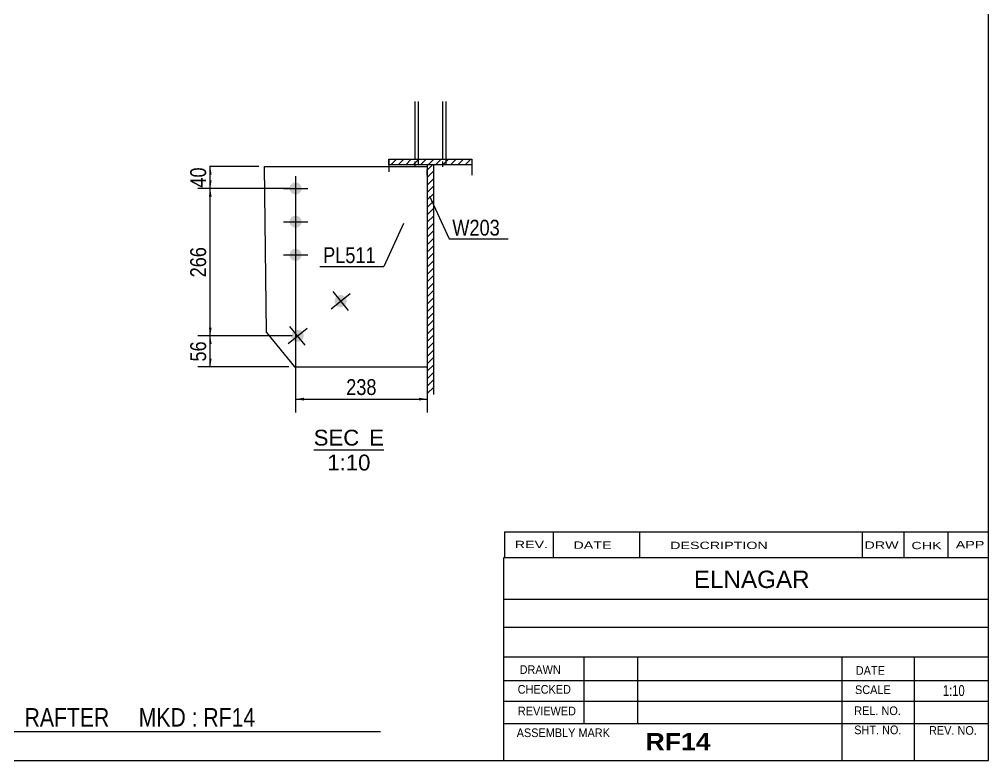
# Model space of a CAD drawing. Header units: millimetres. Extents: x -17 to 386, y -198 to 79.
# Drawn here: x 210.5 to 385.7, y -198.3 to -64.2 of the extents above; entities that cross this region are included whole.
import ezdxf

# ---------------------------------------------------------------- set-up
doc = ezdxf.new("R2010")
doc.units = ezdxf.units.MM
doc.linetypes.add('DXK_LINE_DOT1', pattern=[1.8814, 0.9407, -0.9407])
doc.styles.add('Arial', font='ARIAL.TTF', dxfattribs={"height": 0.2})
doc.styles.add('Arial Bold', font='ARIALBD.TTF', dxfattribs={"height": 0.2})
doc.styles.add('Arial Narrow', font='ARIALN.TTF', dxfattribs={"height": 0.2})

# ---------------------------------------------------------------- blocks, each defined once
blk = doc.blocks.new('Unknown-627304215-1201')
at = {"color": 5, "linetype": 'Continuous'}
for p, q in [((385.69, -198.29), (385.69, 78.71)), ((-14.31, -198.29), (385.69, -198.29))]:
    blk.add_line(p, q, dxfattribs=at)
blk = doc.blocks.new('Unknown-627304215-13 - 7948')
at = {"color": 1, "linetype": 'Continuous'}
blk.add_line((263.72, -142.07), (276.41, -142.07), dxfattribs=at)
at = {"color": 0, "linetype": 'Continuous'}
for points in [[(271.94, -141.32), (271.94, -138.32), (263.72, -138.32), (263.72, -141.32)], [(276.41, -141.32), (276.41, -138.32), (273.74, -138.32), (273.74, -141.32)], [(273.96, -145.82), (273.96, -142.82), (266.18, -142.82), (266.18, -145.82)]]:
    blk.add_wipeout(points, dxfattribs=at)
at = {"color": 136, "linetype": 'Continuous', "style": 'Arial'}
for s, height, p in [('SEC', 2.865, (263.72, -141.32)), ('E', 2.87, (273.74, -141.32)), ('1:10', 2.865, (266.18, -145.82))]:
    blk.add_text(s, height=height, dxfattribs=at).set_placement(p)
blk = doc.blocks.new('Part-627304215-10112 - 7948')
at = {"color": 2, "linetype": 'Continuous'}
for p, q in [((287.07, -89.53), (287.07, -79.07)), ((287.57, -79.07), (287.57, -89.53))]:
    blk.add_line(p, q, dxfattribs=at)
at = {"color": 7, "linetype": 'DXK_LINE_DOT1'}
for p, q in [((287.07, -89.54), (287.07, -89.53)), ((287.07, -90.9), (287.07, -89.54)), ((287.07, -89.54), (287.57, -89.54)), ((287.57, -89.53), (287.57, -90.9))]:
    blk.add_line(p, q, dxfattribs=at)
blk = doc.blocks.new('Bolt-627304215-10172 - 7948')
at = {"linetype": 'Continuous'}
for points in [[(267.9, -114.33, -1), (269.28, -116.04, -1)], [(260.13, -120.62, -1), (261.51, -122.33, -1)]]:
    blk.add_hatch(color=3, dxfattribs=at).paths.add_polyline_path(points)
at = {"color": 3, "linetype": 'Continuous'}
for p, q in [((266.88, -116.57), (270.3, -113.8)), ((269.98, -116.9), (267.21, -113.48)), ((259.11, -122.86), (262.53, -120.09)), ((262.2, -123.19), (259.43, -119.76))]:
    blk.add_line(p, q, dxfattribs=at)
blk = doc.blocks.new('Part-627304215-10132 - 7948')
at = {"color": 2, "linetype": 'Continuous'}
for p, q in [((282.07, -89.53), (282.07, -79.07)), ((282.57, -79.07), (282.57, -89.53))]:
    blk.add_line(p, q, dxfattribs=at)
at = {"color": 7, "linetype": 'DXK_LINE_DOT1'}
for p, q in [((282.07, -89.54), (282.07, -89.53)), ((282.07, -90.9), (282.07, -89.54)), ((282.07, -89.54), (282.57, -89.54)), ((282.57, -89.53), (282.57, -90.9))]:
    blk.add_line(p, q, dxfattribs=at)
blk = doc.blocks.new('Part-627304215-10060 - 7948')
at = {"linetype": 'Continuous'}
h = blk.add_hatch(dxfattribs=at)
h.set_pattern_fill('', scale=0.3, style=0, pattern_type=0)
h.set_pattern_definition([(45, (277.3178, -89.5315), (-0.67352, 0.67352), [])])
h.paths.add_polyline_path([(292.32, -89.53), (277.32, -89.53), (277.32, -90.55), (292.32, -90.55)])
at = {"color": 7, "linetype": 'DXK_LINE_DOT1'}
for p, q in [((277.32, -89.53), (277.32, -90.55)), ((277.32, -90.86), (277.32, -92.42)), ((292.32, -89.53), (292.32, -90.55))]:
    blk.add_line(p, q, dxfattribs=at)
at = {"color": 2, "linetype": 'Continuous'}
for p, q in [((277.32, -89.53), (292.32, -89.53)), ((277.32, -90.55), (277.32, -89.53)), ((277.32, -90.55), (277.32, -90.86)), ((292.32, -90.55), (277.32, -90.55)), ((292.32, -89.53), (292.32, -90.55)), ((292.32, -90.55), (292.32, -92.42))]:
    blk.add_line(p, q, dxfattribs=at)
blk = doc.blocks.new('Part-627304215-10066 - 7948')
at = {"linetype": 'Continuous'}
h = blk.add_hatch(dxfattribs=at)
h.set_pattern_fill('', scale=0.3, style=0, pattern_type=0)
h.set_pattern_definition([(45, (285.4178, -132.0798), (-0.67352, 0.67352), [])])
h.paths.add_polyline_path([(284.22, -132.08), (285.42, -132.08), (285.42, -90.55), (284.22, -90.55)])
at = {"color": 7, "linetype": 'DXK_LINE_DOT1'}
for p, q in [((284.22, -92.42), (284.22, -90.55)), ((285.42, -92.42), (285.42, -90.55))]:
    blk.add_line(p, q, dxfattribs=at)
at = {"color": 2, "linetype": 'Continuous'}
for p, q in [((285.42, -90.55), (284.22, -90.55)), ((284.22, -90.55), (284.22, -132.08)), ((285.42, -132.08), (285.42, -90.55))]:
    blk.add_line(p, q, dxfattribs=at)
blk = doc.blocks.new('Bolt-627304215-10173 - 7948')
at = {"linetype": 'Continuous'}
for points in [[(260.44, -93.73, -1), (260.44, -95.93, -1)], [(260.44, -99.73, -1), (260.44, -101.93, -1)], [(260.44, -105.73, -1), (260.44, -107.93, -1)]]:
    blk.add_hatch(color=3, dxfattribs=at).paths.add_polyline_path(points)
at = {"color": 3, "linetype": 'Continuous'}
for p, q in [((260.44, -92.63), (260.44, -97.03)), ((258.24, -94.83), (262.64, -94.83)), ((260.44, -98.63), (260.44, -103.03)), ((258.24, -100.83), (262.64, -100.83)), ((260.44, -104.63), (260.44, -109.03)), ((258.24, -106.83), (262.64, -106.83))]:
    blk.add_line(p, q, dxfattribs=at)
blk = doc.blocks.new('Part-627304215-10133 - 7948')
at = {"color": 2, "linetype": 'Continuous'}
for p, q in [((255.19, -120.88), (254.81, -90.86)), ((254.81, -90.86), (284.22, -90.86)), ((284.22, -90.86), (284.22, -127.1)), ((255.19, -120.88), (260.22, -127.1)), ((260.22, -127.1), (284.22, -127.1))]:
    blk.add_line(p, q, dxfattribs=at)
blk = doc.blocks.new('StraightDimension-627304215-11316 - 7948')
at = {"linetype": 'Continuous'}
for points in [[(261.94, -133.17), (260.44, -132.92), (261.94, -132.67)], [(282.72, -132.67), (284.22, -132.92), (282.72, -133.17)]]:
    blk.add_hatch(color=7, dxfattribs=at).paths.add_polyline_path(points)
at = {"color": 7, "linetype": 'Continuous'}
for p, q in [((260.44, -95.83), (260.44, -135.32)), ((284.22, -95.83), (284.22, -135.32)), ((260.44, -132.92), (284.22, -132.92))]:
    blk.add_line(p, q, dxfattribs=at)
at = {"color": 0}
blk.add_wipeout([(275.67, -132.77), (275.67, -128.57), (268.99, -128.57), (268.99, -132.77)], dxfattribs=at)
at = {"color": 3, "style": 'Arial Narrow'}
blk.add_text('238', height=2.863, dxfattribs=at).set_placement((269.59, -132.17))
blk = doc.blocks.new('StraightDimension-627304215-11326 - 7948')
at = {"linetype": 'Continuous'}
for points in [[(244.77, -92.36), (245.02, -90.86), (245.27, -92.36)], [(245.27, -93.33), (245.02, -94.83), (244.77, -93.33)]]:
    blk.add_hatch(color=7, dxfattribs=at).paths.add_polyline_path(points)
at = {"color": 7, "linetype": 'Continuous'}
for p, q in [((253.81, -90.86), (242.77, -90.86)), ((245.02, -94.83), (245.02, -90.86)), ((259.44, -94.83), (242.77, -94.83))]:
    blk.add_line(p, q, dxfattribs=at)
at = {"color": 0}
blk.add_wipeout([(244.87, -90.42), (240.67, -90.42), (240.67, -95.27), (244.87, -95.27)], dxfattribs=at)
at = {"color": 3, "style": 'Arial Narrow'}
blk.add_text('40', height=2.863, rotation=90.0002, dxfattribs=at).set_placement((244.27, -94.67))
blk = doc.blocks.new('StraightDimension-627304215-11327 - 7948')
at = {"linetype": 'Continuous'}
for points in [[(244.77, -96.33), (245.02, -94.83), (245.27, -96.33)], [(245.27, -119.97), (245.02, -121.47), (244.77, -119.97)]]:
    blk.add_hatch(color=7, dxfattribs=at).paths.add_polyline_path(points)
at = {"color": 7, "linetype": 'Continuous'}
for p, q in [((259.44, -94.83), (242.77, -94.83)), ((245.02, -121.47), (245.02, -94.83)), ((259.82, -121.47), (242.77, -121.47))]:
    blk.add_line(p, q, dxfattribs=at)
at = {"color": 0}
blk.add_wipeout([(244.87, -104.81), (240.67, -104.81), (240.67, -111.5), (244.87, -111.5)], dxfattribs=at)
at = {"color": 3, "style": 'Arial Narrow'}
blk.add_text('266', height=2.863, rotation=90.0002, dxfattribs=at).set_placement((244.27, -110.9))
blk = doc.blocks.new('StraightDimension-627304215-11328 - 7948')
at = {"linetype": 'Continuous'}
for points in [[(244.77, -122.97), (245.02, -121.47), (245.27, -122.97)], [(245.27, -125.6), (245.02, -127.1), (244.77, -125.6)]]:
    blk.add_hatch(color=7, dxfattribs=at).paths.add_polyline_path(points)
at = {"color": 7, "linetype": 'Continuous'}
for p, q in [((259.82, -121.47), (242.77, -121.47)), ((245.02, -127.1), (245.02, -121.47)), ((259.22, -127.1), (242.77, -127.1))]:
    blk.add_line(p, q, dxfattribs=at)
at = {"color": 0}
blk.add_wipeout([(244.87, -121.86), (240.67, -121.86), (240.67, -126.72), (244.87, -126.72)], dxfattribs=at)
at = {"color": 3, "style": 'Arial Narrow'}
blk.add_text('56', height=2.863, rotation=90.0002, dxfattribs=at).set_placement((244.27, -126.12))
blk = doc.blocks.new('CBS_NAME_BLOG-627304215-11417')
at = {"color": 7, "linetype": 'Continuous'}
for p, q in [((298.1, -198.25), (298.09, -161.54)), ((298.1, -161.54), (385.61, -161.54)), ((298.1, -169.07), (385.61, -169.07)), ((298.17, -174.13), (385.69, -174.13)), ((298.1, -179.5), (385.61, -179.5)), ((312.62, -191.6), (312.62, -179.51)), ((322.3, -191.58), (322.3, -179.51)), ((359.22, -198.25), (359.22, -179.52)), ((372.27, -198.25), (372.27, -179.5)), ((298.1, -183.8), (385.69, -183.78)), ((298.1, -187.55), (385.61, -187.55)), ((298.1, -191.59), (385.61, -191.59)), ((298.1, -198.29), (385.69, -198.29))]:
    blk.add_line(p, q, dxfattribs=at)
at = {"color": 3, "linetype": 'Continuous', "style": 'Arial'}
blk.add_text('ELNAGAR', height=3.133, dxfattribs=at).set_placement((332.42, -167.07))
at = {"color": 3, "linetype": 'Continuous'}
for s, height, style, width, p in [('DRAWN', 1.566, 'Arial', 0.9, (300.93, -182.61)), ('DATE', 1.566, 'Arial', 0.9, (361.69, -182.77)), ('CHECKED', 1.566, 'Arial', 0.9, (300.58, -186.18)), ('SCALE', 1.566, 'Arial', 0.9, (361.54, -186.25)), ('1:10', 1.957, 'Arial Narrow', 0.9, (377.43, -186.6)), ('REVIEWED', 1.566, 'Arial', 0.9, (300.61, -190.1)), ('REL. NO.', 1.566, 'Arial', 0.9, (361.4, -190.05)), ('ASSEMBLY MARK', 1.5663, 'Arial', 0.9, (300.4, -194.03)), ('SHT. NO.', 1.566, 'Arial', 0.9, (361.4, -193.51)), ('REV. NO.', 1.566, 'Arial', 0.9, (374.92, -193.61)), ('RF14', 3.131, 'Arial Bold', 1.1, (323.68, -196.43))]:
    blk.add_text(s, height=height, dxfattribs=dict(at, style=style, width=width)).set_placement(p)
blk = doc.blocks.new('CBS_CALLOFF-627304215-11416')
at = {"color": 7, "linetype": 'Continuous'}
blk.add_line((159.57, -193.02), (275.8, -193.04), dxfattribs=at)
at = {"color": 3, "linetype": 'Continuous', "style": 'Arial Narrow'}
blk.add_text('QTY= 1 Nos.      RAFTER     MKD : RF14', height=3.3405, dxfattribs=at).set_placement((182.86, -192.13))
blk = doc.blocks.new('CBS_REVISION-627304215-11418')
at = {"color": 7, "linetype": 'Continuous'}
for p, q in [((298.18, -156.91), (385.68, -156.91)), ((298.18, -156.91), (298.18, -161.54)), ((306.98, -156.91), (306.98, -161.54)), ((322.57, -156.91), (322.57, -161.47)), ((362.83, -156.91), (362.83, -161.54)), ((370.37, -156.91), (370.37, -161.54)), ((378.32, -156.91), (378.32, -161.54)), ((298.18, -161.54), (385.68, -161.54))]:
    blk.add_line(p, q, dxfattribs=at)
at = {"color": 7, "style": 'Arial Narrow', "width": 1.7}
for s, height, p in [('REV.', 1.326, (300.04, -159.86)), ('DATE', 1.326, (310.66, -159.98)), ('DESCRIPTION', 1.3257, (328.14, -160.03)), ('DRW', 1.326, (363.26, -159.97)), ('CHK', 1.326, (371.74, -160.06)), ('APP', 1.326, (379.75, -159.9))]:
    blk.add_text(s, height=height, dxfattribs=at).set_placement(p)
blk = doc.blocks.new('Mark-627304215-11311 - 7948')
at = {"color": 0}
blk.add_wipeout([(297.36, -103.35), (297.36, -100.35), (288.77, -100.35), (288.77, -103.35)], dxfattribs=at)
blk.add_wipeout([(297.36, -103.35), (297.36, -100.35), (288.77, -100.35), (288.77, -103.35)], dxfattribs=at)
at = {"color": 7, "linetype": 'Continuous'}
for p, q in [((284.64, -96.21), (288.17, -103.95)), ((288.17, -103.95), (298.86, -103.95))]:
    blk.add_line(p, q, dxfattribs=at)
at = {"color": 3, "style": 'Arial Narrow'}
blk.add_text('W203', height=2.863, dxfattribs=at).set_placement((288.77, -103.35))
blk = doc.blocks.new('Mark-627304215-10414 - 7948')
at = {"color": 7, "linetype": 'Continuous'}
blk.add_line((279.96, -101.18), (276.42, -108.91), dxfattribs=at)
at = {"color": 0}
blk.add_wipeout([(274.92, -108.31), (274.92, -105.31), (265.42, -105.31), (265.42, -108.31)], dxfattribs=at)
blk.add_wipeout([(274.92, -108.31), (274.92, -105.31), (265.42, -105.31), (265.42, -108.31)], dxfattribs=at)
at = {"color": 7, "linetype": 'Continuous'}
blk.add_line((264.82, -108.91), (276.42, -108.91), dxfattribs=at)
at = {"color": 3, "style": 'Arial Narrow'}
blk.add_text('PL511', height=2.863, dxfattribs=at).set_placement((265.42, -108.31))

msp = doc.modelspace()

# ---------------------------------------------------------------- block references
for name in ['Unknown-627304215-1201', 'Part-627304215-10132 - 7948', 'Part-627304215-10112 - 7948', 'Part-627304215-10133 - 7948', 'Part-627304215-10060 - 7948', 'Part-627304215-10066 - 7948', 'Bolt-627304215-10173 - 7948', 'Bolt-627304215-10172 - 7948', 'CBS_REVISION-627304215-11418', 'CBS_NAME_BLOG-627304215-11417', 'CBS_CALLOFF-627304215-11416']:
    msp.add_blockref(name, (0, 0))

# ---------------------------------------------------------------- next in the draw order: block references
for name in ['StraightDimension-627304215-11326 - 7948', 'StraightDimension-627304215-11316 - 7948', 'Unknown-627304215-13 - 7948']:
    msp.add_blockref(name, (0, 0))

# ---------------------------------------------------------------- next in the draw order: block references
for name in ['StraightDimension-627304215-11327 - 7948', 'Mark-627304215-11311 - 7948', 'Mark-627304215-10414 - 7948']:
    msp.add_blockref(name, (0, 0))

# ---------------------------------------------------------------- next in the draw order: block references
msp.add_blockref('StraightDimension-627304215-11328 - 7948', (0, 0))

doc.saveas('drawing.dxf')
